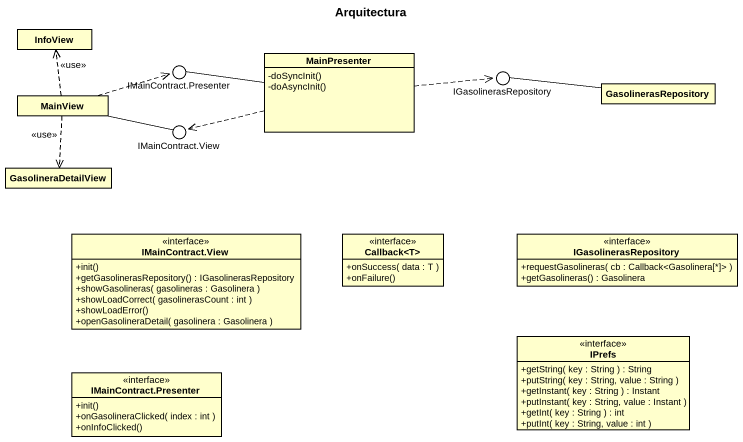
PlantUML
@startuml
title Arquitectura
allowmixing
hide circle
hide empty members
skinparam classAttributeIconSize 0
class InfoView
class MainPresenter {
  -doSyncInit()
  -doAsyncInit()
}
() "IMainContract.Presenter" as IMainContract_Presenter
() IGasolinerasRepository
class GasolinerasRepository
class MainView
() "IMainContract.View" as IMainContract_View
class GasolineraDetailView
interface "IMainContract.View" as IMainContract_View_2 {
  +init()
  +getGasolinerasRepository() : IGasolinerasRepository
  +showGasolineras( gasolineras : Gasolinera )
  +showLoadCorrect( gasolinerasCount : int )
  +showLoadError()
  +openGasolineraDetail( gasolinera : Gasolinera )
}
interface "Callback<T>" as Callback_T {
  +onSuccess( data : T )
  +onFailure()
}
interface "IGasolinerasRepository" as IGasolinerasRepository_2 {
  +requestGasolineras( cb : Callback<Gasolinera[*]> )
  +getGasolineras() : Gasolinera
}
interface IPrefs {
  +getString( key : String ) : String
  +putString( key : String, value : String )
  +getInstant( key : String ) : Instant
  +putInstant( key : String, value : Instant )
  +getInt( key : String ) : int
  +putInt( key : String, value : int )
}
interface "IMainContract.Presenter" as IMainContract_Presenter_2 {
  +init()
  +onGasolineraClicked( index : int )
  +onInfoClicked()
}
MainPresenter -left- IMainContract_Presenter
MainPresenter .right.> IGasolinerasRepository
MainPresenter .left.> IMainContract_View
GasolinerasRepository -left- IGasolinerasRepository
MainView .up.> InfoView : <<use>>
MainView .right.> IMainContract_Presenter
MainView -right- IMainContract_View
MainView ..> GasolineraDetailView : <<use>>
@enduml
